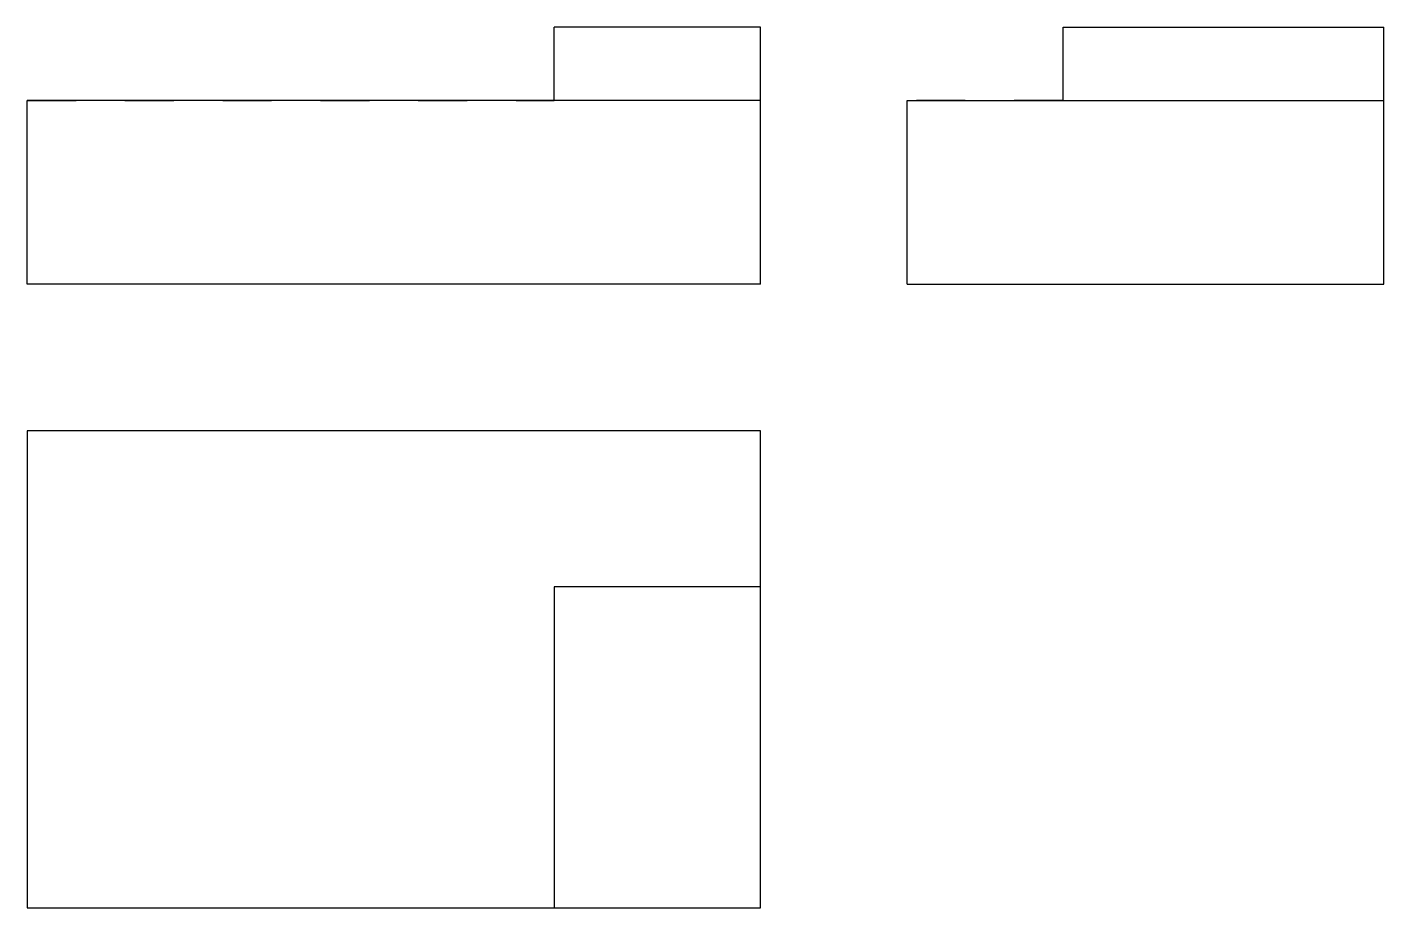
# Model space of a CAD drawing. Extents: x 0 to 2.77, y 0 to 1.8.
import ezdxf

# ---------------------------------------------------------------- set-up
doc = ezdxf.new("R2010")
doc.units = 0
doc.linetypes.add('HIDDEN', pattern=[0.075, 0.050025, -0.024975])
for name, color, linetype in [('FRONT', 7, 'CONTINUOUS'), ('FRONT_HID', 7, 'HIDDEN'), ('LEFT', 7, 'CONTINUOUS'), ('LEFT_HID', 7, 'HIDDEN'), ('TOP', 7, 'CONTINUOUS'), ('TOP_HID', 7, 'HIDDEN')]:
    doc.layers.add(name, color=color, linetype=linetype)

msp = doc.modelspace()

# ---------------------------------------------------------------- linework, layer by layer
at = {"layer": 'FRONT'}
for p, q in [((1.5, 1.8), (1.078125, 1.8)), ((1.078125, 1.65), (1.078125, 1.8)), ((1.5, 1.65), (1.5, 1.8)), ((0, 1.275), (0, 1.65)), ((1.5, 1.65), (0, 1.65)), ((1.5, 1.275), (1.5, 1.65)), ((1.5, 1.275), (0, 1.275))]:
    msp.add_line(p, q, dxfattribs=at)
at = {"layer": 'FRONT_HID', "linetype": 'HIDDEN'}
for p in [(0, 1.65), (1.5, 1.65)]:
    msp.add_line(p, (1.078125, 1.65), dxfattribs=at)
at = {"layer": 'LEFT'}
for p, q in [((2.11875, 1.65), (2.11875, 1.8)), ((2.11875, 1.8), (2.775, 1.8)), ((2.775, 1.65), (2.775, 1.8)), ((1.8, 1.275), (1.8, 1.65)), ((1.8, 1.65), (2.775, 1.65)), ((2.775, 1.275), (2.775, 1.65)), ((1.8, 1.275), (2.775, 1.275))]:
    msp.add_line(p, q, dxfattribs=at)
at = {"layer": 'LEFT_HID', "linetype": 'HIDDEN'}
for q in [(1.8, 1.65), (2.775, 1.65)]:
    msp.add_line((2.11875, 1.65), q, dxfattribs=at)
at = {"layer": 'TOP'}
for p, q in [((0, 0.975), (0, 0)), ((1.5, 0.975), (0, 0.975)), ((1.5, 0.65625), (1.5, 0.975)), ((1.5, 0.65625), (1.078125, 0.65625)), ((1.078125, 0.65625), (1.078125, 0)), ((1.5, 0), (1.5, 0.65625)), ((0, 0), (1.078125, 0)), ((1.078125, 0), (1.5, 0))]:
    msp.add_line(p, q, dxfattribs=at)
at = {"layer": 'TOP_HID', "linetype": 'HIDDEN'}
for p, q in [((1.5, 0), (1.5, 0.975)), ((0, 0), (1.5, 0))]:
    msp.add_line(p, q, dxfattribs=at)

doc.saveas('drawing.dxf')
